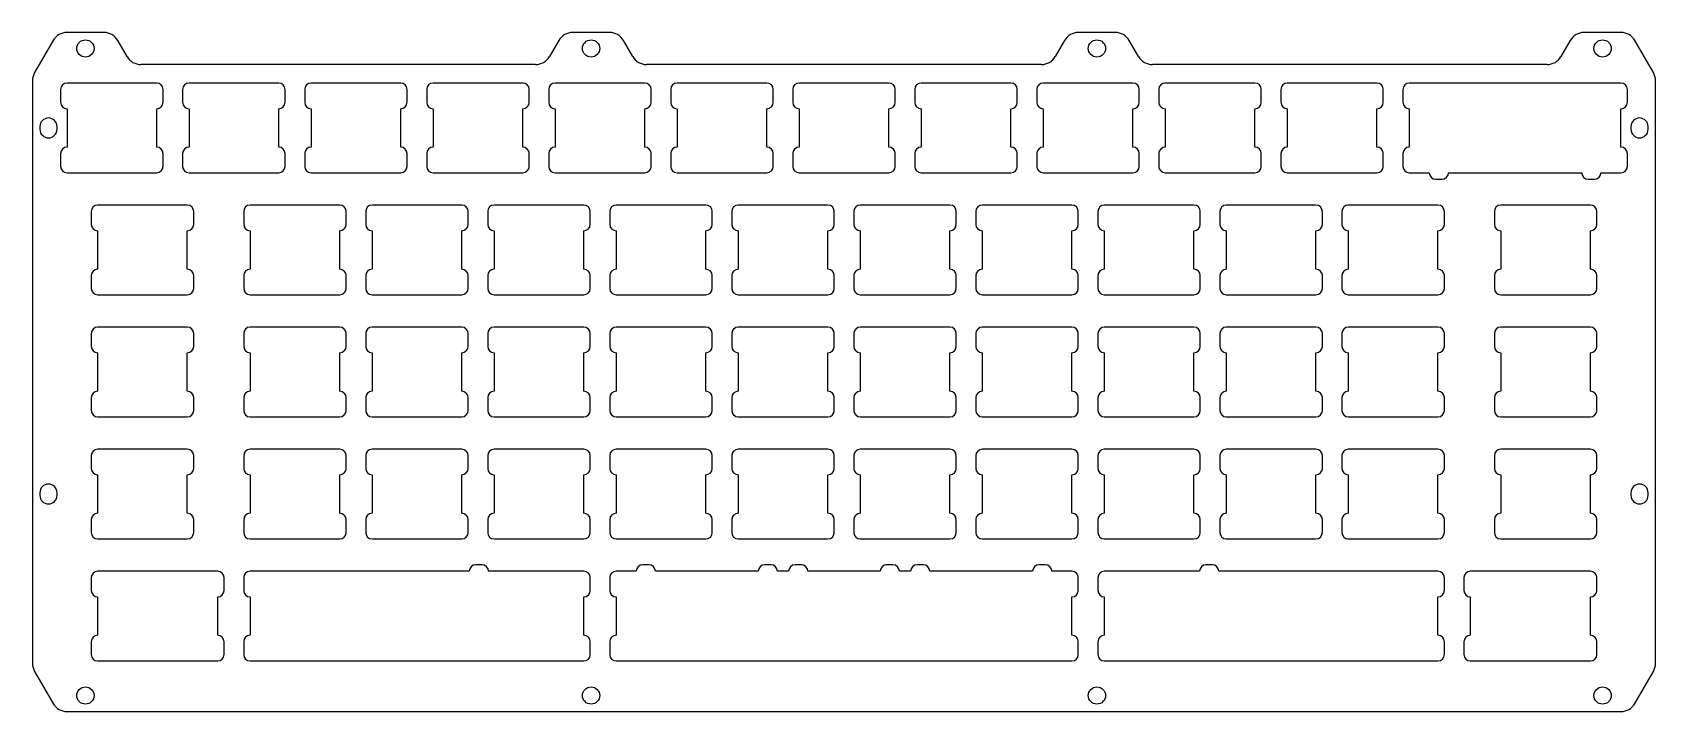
# Model space of a CAD drawing. Header units: millimetres. Extents: x -12 to 241, y -91 to 15.
import ezdxf

# ---------------------------------------------------------------- set-up
doc = ezdxf.new("R2010")
doc.units = ezdxf.units.MM

msp = doc.modelspace()

# ---------------------------------------------------------------- linework, layer by layer
at = {"color": 7, "linetype": 'Continuous', "lineweight": 25}
for p, q in [((-9.18, 13.65), (-12.07, 8.65)), ((-1.24, 14.9), (-7.01, 14.9)), ((2.37, 11.15), (0.93, 13.65)), ((69.77, 13.65), (68.33, 11.15)), ((77.71, 14.9), (71.94, 14.9)), ((81.32, 11.15), (79.88, 13.65)), ((148.72, 13.65), (147.28, 11.15)), ((156.66, 14.9), (150.89, 14.9)), ((160.27, 11.15), (158.83, 13.65)), ((227.67, 13.65), (226.23, 11.15)), ((235.61, 14.9), (229.84, 14.9)), ((240.67, 8.65), (237.78, 13.65)), ((66.16, 9.9), (4.53, 9.9)), ((145.12, 9.9), (83.48, 9.9)), ((224.07, 9.9), (162.44, 9.9)), ((-12.4, 7.4), (-12.4, -83.6)), ((-8, 6), (-8, 4)), ((7, 7), (-7, 7)), ((8, 4), (8, 6)), ((11.05, 6), (11.05, 4)), ((26.05, 7), (12.05, 7)), ((27.05, 4), (27.05, 6)), ((30.1, 6), (30.1, 4)), ((45.1, 7), (31.1, 7)), ((46.1, 4), (46.1, 6)), ((49.15, 6), (49.15, 4)), ((64.15, 7), (50.15, 7)), ((65.15, 4), (65.15, 6)), ((68.2, 6), (68.2, 4)), ((83.2, 7), (69.2, 7)), ((84.2, 4), (84.2, 6)), ((87.25, 6), (87.25, 4)), ((102.25, 7), (88.25, 7)), ((103.25, 4), (103.25, 6)), ((106.3, 6), (106.3, 4)), ((121.3, 7), (107.3, 7)), ((122.3, 4), (122.3, 6)), ((125.35, 6), (125.35, 4)), ((140.35, 7), (126.35, 7)), ((141.35, 4), (141.35, 6)), ((144.4, 6), (144.4, 4)), ((159.4, 7), (145.4, 7)), ((160.4, 4), (160.4, 6)), ((163.45, 6), (163.45, 4)), ((178.45, 7), (164.45, 7)), ((179.45, 4), (179.45, 6)), ((182.5, 6), (182.5, 4)), ((197.5, 7), (183.5, 7)), ((198.5, 4), (198.5, 6)), ((201.55, 6), (201.55, 4)), ((235.6, 7), (202.55, 7)), ((236.6, 4), (236.6, 6)), ((241, -83.6), (241, 7.4)), ((-7, 3), (-7, -3)), ((7, -3), (7, 3)), ((12.05, 3), (12.05, -3)), ((26.05, -3), (26.05, 3)), ((31.1, 3), (31.1, -3)), ((45.1, -3), (45.1, 3)), ((50.15, 3), (50.15, -3)), ((64.15, -3), (64.15, 3)), ((69.2, 3), (69.2, -3)), ((83.2, -3), (83.2, 3)), ((88.25, 3), (88.25, -3)), ((102.25, -3), (102.25, 3)), ((107.3, 3), (107.3, -3)), ((121.3, -3), (121.3, 3)), ((126.35, 3), (126.35, -3)), ((140.35, -3), (140.35, 3)), ((145.4, 3), (145.4, -3)), ((159.4, -3), (159.4, 3)), ((164.45, 3), (164.45, -3)), ((178.45, -3), (178.45, 3)), ((183.5, 3), (183.5, -3)), ((197.5, -3), (197.5, 3)), ((202.55, 3), (202.55, -3)), ((235.6, -3), (235.6, 3)), ((-11.25, 0.2), (-11.25, -0.2)), ((-8.55, -0.2), (-8.55, 0.2)), ((237.15, 0.2), (237.15, -0.2)), ((239.85, -0.2), (239.85, 0.2)), ((-8, -4), (-8, -6)), ((8, -6), (8, -4)), ((11.05, -4), (11.05, -6)), ((27.05, -6), (27.05, -4)), ((30.1, -4), (30.1, -6)), ((46.1, -6), (46.1, -4)), ((49.15, -4), (49.15, -6)), ((65.15, -6), (65.15, -4)), ((68.2, -4), (68.2, -6)), ((84.2, -6), (84.2, -4)), ((87.25, -4), (87.25, -6)), ((103.25, -6), (103.25, -4)), ((106.3, -4), (106.3, -6)), ((122.3, -6), (122.3, -4)), ((125.35, -4), (125.35, -6)), ((141.35, -6), (141.35, -4)), ((144.4, -4), (144.4, -6)), ((160.4, -6), (160.4, -4)), ((163.45, -4), (163.45, -6)), ((179.45, -6), (179.45, -4)), ((182.5, -4), (182.5, -6)), ((198.5, -6), (198.5, -4)), ((201.55, -4), (201.55, -6)), ((236.6, -6), (236.6, -4)), ((-7, -7), (7, -7)), ((12.05, -7), (26.05, -7)), ((31.1, -7), (45.1, -7)), ((50.15, -7), (64.15, -7)), ((69.2, -7), (83.2, -7)), ((88.25, -7), (102.25, -7)), ((107.3, -7), (121.3, -7)), ((126.35, -7), (140.35, -7)), ((145.4, -7), (159.4, -7)), ((164.45, -7), (178.45, -7)), ((183.5, -7), (197.5, -7)), ((202.55, -7), (205.68, -7)), ((208.68, -7), (229.47, -7)), ((232.47, -7), (235.6, -7)), ((206.68, -8), (207.68, -8)), ((230.47, -8), (231.47, -8)), ((11.77, -12.05), (-2.23, -12.05)), ((35.58, -12.05), (21.58, -12.05)), ((54.63, -12.05), (40.63, -12.05)), ((73.68, -12.05), (59.68, -12.05)), ((92.73, -12.05), (78.73, -12.05)), ((111.78, -12.05), (97.78, -12.05)), ((130.83, -12.05), (116.83, -12.05)), ((149.88, -12.05), (135.88, -12.05)), ((168.93, -12.05), (154.93, -12.05)), ((187.98, -12.05), (173.98, -12.05)), ((207.03, -12.05), (193.03, -12.05)), ((230.84, -12.05), (216.84, -12.05)), ((-3.23, -13.05), (-3.23, -15.05)), ((12.77, -15.05), (12.77, -13.05)), ((20.58, -13.05), (20.58, -15.05)), ((36.58, -15.05), (36.58, -13.05)), ((39.63, -13.05), (39.63, -15.05)), ((55.63, -15.05), (55.63, -13.05)), ((58.68, -13.05), (58.68, -15.05)), ((74.68, -15.05), (74.68, -13.05)), ((77.73, -13.05), (77.73, -15.05)), ((93.73, -15.05), (93.73, -13.05)), ((96.78, -13.05), (96.78, -15.05)), ((112.78, -15.05), (112.78, -13.05)), ((115.83, -13.05), (115.83, -15.05)), ((131.83, -15.05), (131.83, -13.05)), ((134.88, -13.05), (134.88, -15.05)), ((150.88, -15.05), (150.88, -13.05)), ((153.93, -13.05), (153.93, -15.05)), ((169.93, -15.05), (169.93, -13.05)), ((172.98, -13.05), (172.98, -15.05)), ((188.98, -15.05), (188.98, -13.05)), ((192.03, -13.05), (192.03, -15.05)), ((208.03, -15.05), (208.03, -13.05)), ((215.84, -13.05), (215.84, -15.05)), ((231.84, -15.05), (231.84, -13.05)), ((-2.23, -16.05), (-2.23, -22.05)), ((11.77, -22.05), (11.77, -16.05)), ((21.58, -16.05), (21.58, -22.05)), ((35.58, -22.05), (35.58, -16.05)), ((40.63, -16.05), (40.63, -22.05)), ((54.63, -22.05), (54.63, -16.05)), ((59.68, -16.05), (59.68, -22.05)), ((73.68, -22.05), (73.68, -16.05)), ((78.73, -16.05), (78.73, -22.05)), ((92.73, -22.05), (92.73, -16.05)), ((97.78, -16.05), (97.78, -22.05)), ((111.78, -22.05), (111.78, -16.05)), ((116.83, -16.05), (116.83, -22.05)), ((130.83, -22.05), (130.83, -16.05)), ((135.88, -16.05), (135.88, -22.05)), ((149.88, -22.05), (149.88, -16.05)), ((154.93, -16.05), (154.93, -22.05)), ((168.93, -22.05), (168.93, -16.05)), ((173.98, -16.05), (173.98, -22.05)), ((187.98, -22.05), (187.98, -16.05)), ((193.03, -16.05), (193.03, -22.05)), ((207.03, -22.05), (207.03, -16.05)), ((216.84, -16.05), (216.84, -22.05)), ((230.84, -22.05), (230.84, -16.05)), ((-3.23, -23.05), (-3.23, -25.05)), ((12.77, -25.05), (12.77, -23.05)), ((20.58, -23.05), (20.58, -25.05)), ((36.58, -25.05), (36.58, -23.05)), ((39.63, -23.05), (39.63, -25.05)), ((55.63, -25.05), (55.63, -23.05)), ((58.68, -23.05), (58.68, -25.05)), ((74.68, -25.05), (74.68, -23.05)), ((77.73, -23.05), (77.73, -25.05)), ((93.73, -25.05), (93.73, -23.05)), ((96.78, -23.05), (96.78, -25.05)), ((112.78, -25.05), (112.78, -23.05)), ((115.83, -23.05), (115.83, -25.05)), ((131.83, -25.05), (131.83, -23.05)), ((134.88, -23.05), (134.88, -25.05)), ((150.88, -25.05), (150.88, -23.05)), ((153.93, -23.05), (153.93, -25.05)), ((169.93, -25.05), (169.93, -23.05)), ((172.98, -23.05), (172.98, -25.05)), ((188.98, -25.05), (188.98, -23.05)), ((192.03, -23.05), (192.03, -25.05)), ((208.03, -25.05), (208.03, -23.05)), ((215.84, -23.05), (215.84, -25.05)), ((231.84, -25.05), (231.84, -23.05)), ((-2.23, -26.05), (11.77, -26.05)), ((21.58, -26.05), (35.58, -26.05)), ((40.63, -26.05), (54.63, -26.05)), ((59.68, -26.05), (73.68, -26.05)), ((78.73, -26.05), (92.73, -26.05)), ((97.78, -26.05), (111.78, -26.05)), ((116.83, -26.05), (130.83, -26.05)), ((135.88, -26.05), (149.88, -26.05)), ((154.93, -26.05), (168.93, -26.05)), ((173.98, -26.05), (187.98, -26.05)), ((193.03, -26.05), (207.03, -26.05)), ((216.84, -26.05), (230.84, -26.05)), ((-3.23, -32.1), (-3.23, -34.1)), ((11.77, -31.1), (-2.23, -31.1)), ((12.77, -34.1), (12.77, -32.1)), ((20.58, -32.1), (20.58, -34.1)), ((35.58, -31.1), (21.58, -31.1)), ((36.58, -34.1), (36.58, -32.1)), ((39.63, -32.1), (39.63, -34.1)), ((54.63, -31.1), (40.63, -31.1)), ((55.63, -34.1), (55.63, -32.1)), ((58.68, -32.1), (58.68, -34.1)), ((73.68, -31.1), (59.68, -31.1)), ((74.68, -34.1), (74.68, -32.1)), ((77.73, -32.1), (77.73, -34.1)), ((92.73, -31.1), (78.73, -31.1)), ((93.73, -34.1), (93.73, -32.1)), ((96.78, -32.1), (96.78, -34.1)), ((111.78, -31.1), (97.78, -31.1)), ((112.78, -34.1), (112.78, -32.1)), ((115.83, -32.1), (115.83, -34.1)), ((130.83, -31.1), (116.83, -31.1)), ((131.83, -34.1), (131.83, -32.1)), ((134.88, -32.1), (134.88, -34.1)), ((149.88, -31.1), (135.88, -31.1)), ((150.88, -34.1), (150.88, -32.1)), ((153.93, -32.1), (153.93, -34.1)), ((168.93, -31.1), (154.93, -31.1)), ((169.93, -34.1), (169.93, -32.1)), ((172.98, -32.1), (172.98, -34.1)), ((187.98, -31.1), (173.98, -31.1)), ((188.98, -34.1), (188.98, -32.1)), ((192.03, -32.1), (192.03, -34.1)), ((207.03, -31.1), (193.03, -31.1)), ((208.03, -34.1), (208.03, -32.1)), ((215.84, -32.1), (215.84, -34.1)), ((230.84, -31.1), (216.84, -31.1)), ((231.84, -34.1), (231.84, -32.1)), ((-2.23, -35.1), (-2.23, -41.1)), ((11.77, -41.1), (11.77, -35.1)), ((21.58, -35.1), (21.58, -41.1)), ((35.58, -41.1), (35.58, -35.1)), ((40.63, -35.1), (40.63, -41.1)), ((54.63, -41.1), (54.63, -35.1)), ((59.68, -35.1), (59.68, -41.1)), ((73.68, -41.1), (73.68, -35.1)), ((78.73, -35.1), (78.73, -41.1)), ((92.73, -41.1), (92.73, -35.1)), ((97.78, -35.1), (97.78, -41.1)), ((111.78, -41.1), (111.78, -35.1)), ((116.83, -35.1), (116.83, -41.1)), ((130.83, -41.1), (130.83, -35.1)), ((135.88, -35.1), (135.88, -41.1)), ((149.88, -41.1), (149.88, -35.1)), ((154.93, -35.1), (154.93, -41.1)), ((168.93, -41.1), (168.93, -35.1)), ((173.98, -35.1), (173.98, -41.1)), ((187.98, -41.1), (187.98, -35.1)), ((193.03, -35.1), (193.03, -41.1)), ((207.03, -41.1), (207.03, -35.1)), ((216.84, -35.1), (216.84, -41.1)), ((230.84, -41.1), (230.84, -35.1)), ((-3.23, -42.1), (-3.23, -44.1)), ((12.77, -44.1), (12.77, -42.1)), ((20.58, -42.1), (20.58, -44.1)), ((36.58, -44.1), (36.58, -42.1)), ((39.63, -42.1), (39.63, -44.1)), ((55.63, -44.1), (55.63, -42.1)), ((58.68, -42.1), (58.68, -44.1)), ((74.68, -44.1), (74.68, -42.1)), ((77.73, -42.1), (77.73, -44.1)), ((93.73, -44.1), (93.73, -42.1)), ((96.78, -42.1), (96.78, -44.1)), ((112.78, -44.1), (112.78, -42.1)), ((115.83, -42.1), (115.83, -44.1)), ((131.83, -44.1), (131.83, -42.1)), ((134.88, -42.1), (134.88, -44.1)), ((150.88, -44.1), (150.88, -42.1)), ((153.93, -42.1), (153.93, -44.1)), ((169.93, -44.1), (169.93, -42.1)), ((172.98, -42.1), (172.98, -44.1)), ((188.98, -44.1), (188.98, -42.1)), ((192.03, -42.1), (192.03, -44.1)), ((208.03, -44.1), (208.03, -42.1)), ((215.84, -42.1), (215.84, -44.1)), ((231.84, -44.1), (231.84, -42.1)), ((-2.23, -45.1), (11.77, -45.1)), ((21.58, -45.1), (35.58, -45.1)), ((40.63, -45.1), (54.63, -45.1)), ((59.68, -45.1), (73.68, -45.1)), ((78.73, -45.1), (92.73, -45.1)), ((97.78, -45.1), (111.78, -45.1)), ((116.83, -45.1), (130.83, -45.1)), ((135.88, -45.1), (149.88, -45.1)), ((154.93, -45.1), (168.93, -45.1)), ((173.98, -45.1), (187.98, -45.1)), ((193.03, -45.1), (207.03, -45.1)), ((216.84, -45.1), (230.84, -45.1)), ((11.77, -50.15), (-2.23, -50.15)), ((35.58, -50.15), (21.58, -50.15)), ((54.63, -50.15), (40.63, -50.15)), ((73.68, -50.15), (59.68, -50.15)), ((92.73, -50.15), (78.73, -50.15)), ((111.78, -50.15), (97.78, -50.15)), ((130.83, -50.15), (116.83, -50.15)), ((149.88, -50.15), (135.88, -50.15)), ((168.93, -50.15), (154.93, -50.15)), ((187.98, -50.15), (173.98, -50.15)), ((207.03, -50.15), (193.03, -50.15)), ((230.84, -50.15), (216.84, -50.15)), ((-3.23, -51.15), (-3.23, -53.15)), ((12.77, -53.15), (12.77, -51.15)), ((20.58, -51.15), (20.58, -53.15)), ((36.58, -53.15), (36.58, -51.15)), ((39.63, -51.15), (39.63, -53.15)), ((55.63, -53.15), (55.63, -51.15)), ((58.68, -51.15), (58.68, -53.15)), ((74.68, -53.15), (74.68, -51.15)), ((77.73, -51.15), (77.73, -53.15)), ((93.73, -53.15), (93.73, -51.15)), ((96.78, -51.15), (96.78, -53.15)), ((112.78, -53.15), (112.78, -51.15)), ((115.83, -51.15), (115.83, -53.15)), ((131.83, -53.15), (131.83, -51.15)), ((134.88, -51.15), (134.88, -53.15)), ((150.88, -53.15), (150.88, -51.15)), ((153.93, -51.15), (153.93, -53.15)), ((169.93, -53.15), (169.93, -51.15)), ((172.98, -51.15), (172.98, -53.15)), ((188.98, -53.15), (188.98, -51.15)), ((192.03, -51.15), (192.03, -53.15)), ((208.03, -53.15), (208.03, -51.15)), ((215.84, -51.15), (215.84, -53.15)), ((231.84, -53.15), (231.84, -51.15)), ((-2.23, -54.15), (-2.23, -60.15)), ((11.77, -60.15), (11.77, -54.15)), ((21.58, -54.15), (21.58, -60.15)), ((35.58, -60.15), (35.58, -54.15)), ((40.63, -54.15), (40.63, -60.15)), ((54.63, -60.15), (54.63, -54.15)), ((59.68, -54.15), (59.68, -60.15)), ((73.68, -60.15), (73.68, -54.15)), ((78.73, -54.15), (78.73, -60.15)), ((92.73, -60.15), (92.73, -54.15)), ((97.78, -54.15), (97.78, -60.15)), ((111.78, -60.15), (111.78, -54.15)), ((116.83, -54.15), (116.83, -60.15)), ((130.83, -60.15), (130.83, -54.15)), ((135.88, -54.15), (135.88, -60.15)), ((149.88, -60.15), (149.88, -54.15)), ((154.93, -54.15), (154.93, -60.15)), ((168.93, -60.15), (168.93, -54.15)), ((173.98, -54.15), (173.98, -60.15)), ((187.98, -60.15), (187.98, -54.15)), ((193.03, -54.15), (193.03, -60.15)), ((207.03, -60.15), (207.03, -54.15)), ((216.84, -54.15), (216.84, -60.15)), ((230.84, -60.15), (230.84, -54.15)), ((-11.25, -56.95), (-11.25, -57.35)), ((-8.55, -57.35), (-8.55, -56.95)), ((237.15, -56.95), (237.15, -57.35)), ((239.85, -57.35), (239.85, -56.95)), ((-3.23, -61.15), (-3.23, -63.15)), ((12.77, -63.15), (12.77, -61.15)), ((20.58, -61.15), (20.58, -63.15)), ((36.58, -63.15), (36.58, -61.15)), ((39.63, -61.15), (39.63, -63.15)), ((55.63, -63.15), (55.63, -61.15)), ((58.68, -61.15), (58.68, -63.15)), ((74.68, -63.15), (74.68, -61.15)), ((77.73, -61.15), (77.73, -63.15)), ((93.73, -63.15), (93.73, -61.15)), ((96.78, -61.15), (96.78, -63.15)), ((112.78, -63.15), (112.78, -61.15)), ((115.83, -61.15), (115.83, -63.15)), ((131.83, -63.15), (131.83, -61.15)), ((134.88, -61.15), (134.88, -63.15)), ((150.88, -63.15), (150.88, -61.15)), ((153.93, -61.15), (153.93, -63.15)), ((169.93, -63.15), (169.93, -61.15)), ((172.98, -61.15), (172.98, -63.15)), ((188.98, -63.15), (188.98, -61.15)), ((192.03, -61.15), (192.03, -63.15)), ((208.03, -63.15), (208.03, -61.15)), ((215.84, -61.15), (215.84, -63.15)), ((231.84, -63.15), (231.84, -61.15)), ((-2.23, -64.15), (11.77, -64.15)), ((21.58, -64.15), (35.58, -64.15)), ((40.63, -64.15), (54.63, -64.15)), ((59.68, -64.15), (73.68, -64.15)), ((78.73, -64.15), (92.73, -64.15)), ((97.78, -64.15), (111.78, -64.15)), ((116.83, -64.15), (130.83, -64.15)), ((135.88, -64.15), (149.88, -64.15)), ((154.93, -64.15), (168.93, -64.15)), ((173.98, -64.15), (187.98, -64.15)), ((193.03, -64.15), (207.03, -64.15)), ((216.84, -64.15), (230.84, -64.15)), ((57.8, -68.2), (56.8, -68.2)), ((83.86, -68.2), (82.86, -68.2)), ((102.91, -68.2), (101.91, -68.2)), ((107.66, -68.2), (106.66, -68.2)), ((121.95, -68.2), (120.95, -68.2)), ((126.7, -68.2), (125.7, -68.2)), ((145.75, -68.2), (144.75, -68.2)), ((171.81, -68.2), (170.81, -68.2)), ((-3.23, -70.2), (-3.23, -72.2)), ((16.53, -69.2), (-2.23, -69.2)), ((17.53, -72.2), (17.53, -70.2)), ((20.58, -70.2), (20.58, -72.2)), ((40.34, -69.2), (21.58, -69.2)), ((54.63, -69.2), (40.63, -69.2)), ((55.8, -69.2), (54.91, -69.2)), ((73.68, -69.2), (58.8, -69.2)), ((74.68, -72.2), (74.68, -70.2)), ((77.73, -70.2), (77.73, -72.2)), ((81.86, -69.2), (78.73, -69.2)), ((100.91, -69.2), (84.86, -69.2)), ((105.66, -69.2), (103.91, -69.2)), ((119.95, -69.2), (108.66, -69.2)), ((124.7, -69.2), (122.95, -69.2)), ((143.75, -69.2), (127.7, -69.2)), ((149.88, -69.2), (146.75, -69.2)), ((150.88, -72.2), (150.88, -70.2)), ((153.93, -70.2), (153.93, -72.2)), ((169.81, -69.2), (154.93, -69.2)), ((173.69, -69.2), (172.81, -69.2)), ((187.98, -69.2), (173.98, -69.2)), ((207.03, -69.2), (188.26, -69.2)), ((208.03, -72.2), (208.03, -70.2)), ((211.08, -70.2), (211.08, -72.2)), ((230.84, -69.2), (212.08, -69.2)), ((231.84, -72.2), (231.84, -70.2)), ((-2.23, -73.2), (-2.23, -79.2)), ((16.53, -79.2), (16.53, -73.2)), ((21.58, -73.2), (21.58, -79.2)), ((73.68, -79.2), (73.68, -73.2)), ((78.73, -73.2), (78.73, -79.2)), ((149.88, -79.2), (149.88, -73.2)), ((154.93, -73.2), (154.93, -79.2)), ((207.03, -79.2), (207.03, -73.2)), ((212.08, -73.2), (212.08, -79.2)), ((230.84, -79.2), (230.84, -73.2)), ((-3.23, -80.2), (-3.23, -82.2)), ((17.53, -82.2), (17.53, -80.2)), ((20.58, -80.2), (20.58, -82.2)), ((74.68, -82.2), (74.68, -80.2)), ((77.73, -80.2), (77.73, -82.2)), ((150.88, -82.2), (150.88, -80.2)), ((153.93, -80.2), (153.93, -82.2)), ((208.03, -82.2), (208.03, -80.2)), ((211.08, -80.2), (211.08, -82.2)), ((231.84, -82.2), (231.84, -80.2)), ((-2.23, -83.2), (16.53, -83.2)), ((21.58, -83.2), (40.34, -83.2)), ((40.63, -83.2), (54.63, -83.2)), ((54.91, -83.2), (73.68, -83.2)), ((78.73, -83.2), (149.88, -83.2)), ((154.93, -83.2), (173.69, -83.2)), ((173.98, -83.2), (187.98, -83.2)), ((188.26, -83.2), (207.03, -83.2)), ((212.08, -83.2), (230.84, -83.2)), ((-12.07, -84.85), (-9.18, -89.85)), ((237.78, -89.85), (240.67, -84.85)), ((-7.01, -91.1), (235.61, -91.1))]:
    msp.add_line(p, q, dxfattribs=at)
for centre in [(-4.13, 12.4), (74.82, 12.4), (153.78, 12.4), (232.73, 12.4), (-4.13, -88.6), (74.82, -88.6), (153.78, -88.6), (232.73, -88.6)]:
    msp.add_circle(centre, 1.35, dxfattribs=at)
for centre, radius, start, end in [((-7.01, 12.4), 2.5, 90, 150), ((-1.24, 12.4), 2.5, 30, 90), ((71.94, 12.4), 2.5, 90, 150), ((77.71, 12.4), 2.5, 30, 90), ((150.89, 12.4), 2.5, 90, 150), ((156.66, 12.4), 2.5, 30, 90), ((229.84, 12.4), 2.5, 90, 150), ((235.61, 12.4), 2.5, 30, 90), ((4.53, 12.4), 2.5, 210, 270), ((66.16, 12.4), 2.5, 270, 330), ((83.48, 12.4), 2.5, 210, 270), ((145.12, 12.4), 2.5, 270, 330), ((162.44, 12.4), 2.5, 210, 270), ((224.07, 12.4), 2.5, 270, 330), ((-9.9, 7.4), 2.5, 150, 180), ((238.5, 7.4), 2.5, 0, 30), ((-7, 6), 1, 90, 180), ((7, 6), 1, 0, 90), ((12.05, 6), 1, 90, 180), ((26.05, 6), 1, 0, 90), ((31.1, 6), 1, 90, 180), ((45.1, 6), 1, 0, 90), ((50.15, 6), 1, 90, 180), ((64.15, 6), 1, 0, 90), ((69.2, 6), 1, 90, 180), ((83.2, 6), 1, 0, 90), ((88.25, 6), 1, 90, 180), ((102.25, 6), 1, 0, 90), ((107.3, 6), 1, 90, 180), ((121.3, 6), 1, 0, 90), ((126.35, 6), 1, 90, 180), ((140.35, 6), 1, 0, 90), ((145.4, 6), 1, 90, 180), ((159.4, 6), 1, 0, 90), ((164.45, 6), 1, 90, 180), ((178.45, 6), 1, 0, 90), ((183.5, 6), 1, 90, 180), ((197.5, 6), 1, 0, 90), ((202.55, 6), 1, 90, 180), ((235.6, 6), 1, 0, 90), ((-7, 4), 1, 180, 270), ((7, 4), 1, 270, 0), ((12.05, 4), 1, 180, 270), ((26.05, 4), 1, 270, 0), ((31.1, 4), 1, 180, 270), ((45.1, 4), 1, 270, 0), ((50.15, 4), 1, 180, 270), ((64.15, 4), 1, 270, 0), ((69.2, 4), 1, 180, 270), ((83.2, 4), 1, 270, 0), ((88.25, 4), 1, 180, 270), ((102.25, 4), 1, 270, 0), ((107.3, 4), 1, 180, 270), ((121.3, 4), 1, 270, 0), ((126.35, 4), 1, 180, 270), ((140.35, 4), 1, 270, 0), ((145.4, 4), 1, 180, 270), ((159.4, 4), 1, 270, 0), ((164.45, 4), 1, 180, 270), ((178.45, 4), 1, 270, 0), ((183.5, 4), 1, 180, 270), ((197.5, 4), 1, 270, 0), ((202.55, 4), 1, 180, 270), ((235.6, 4), 1, 270, 0), ((-9.9, 0.2), 1.35, 0, 180), ((238.5, 0.2), 1.35, 0, 180), ((-9.9, -0.2), 1.35, 180, 0), ((238.5, -0.2), 1.35, 180, 0), ((-7, -4), 1, 90, 180), ((7, -4), 1, 0, 90), ((12.05, -4), 1, 90, 180), ((26.05, -4), 1, 0, 90), ((31.1, -4), 1, 90, 180), ((45.1, -4), 1, 0, 90), ((50.15, -4), 1, 90, 180), ((64.15, -4), 1, 0, 90), ((69.2, -4), 1, 90, 180), ((83.2, -4), 1, 0, 90), ((88.25, -4), 1, 90, 180), ((102.25, -4), 1, 0, 90), ((107.3, -4), 1, 90, 180), ((121.3, -4), 1, 0, 90), ((126.35, -4), 1, 90, 180), ((140.35, -4), 1, 360, 90), ((145.4, -4), 1, 90, 180), ((159.4, -4), 1, 360, 90), ((164.45, -4), 1, 90, 180), ((178.45, -4), 1, 360, 90), ((183.5, -4), 1, 90, 180), ((197.5, -4), 1, 0, 90), ((202.55, -4), 1, 90, 180), ((235.6, -4), 1, 0, 90), ((-7, -6), 1, 180, 270), ((7, -6), 1, 270, 0), ((12.05, -6), 1, 180, 270), ((26.05, -6), 1, 270, 0), ((31.1, -6), 1, 180, 270), ((45.1, -6), 1, 270, 0), ((50.15, -6), 1, 180, 270), ((64.15, -6), 1, 270, 0), ((69.2, -6), 1, 180, 270), ((83.2, -6), 1, 270, 0), ((88.25, -6), 1, 180, 270), ((102.25, -6), 1, 270, 0), ((107.3, -6), 1, 180, 270), ((121.3, -6), 1, 270, 0), ((126.35, -6), 1, 180, 270), ((140.35, -6), 1, 270, 0), ((145.4, -6), 1, 180, 270), ((159.4, -6), 1, 270, 0), ((164.45, -6), 1, 180, 270), ((178.45, -6), 1, 270, 0), ((183.5, -6), 1, 180, 270), ((197.5, -6), 1, 270, 0), ((202.55, -6), 1, 180, 270), ((206.68, -7), 1, 180, 270), ((207.68, -7), 1, 270, 360), ((230.47, -7), 1, 180, 270), ((231.47, -7), 1, 270, 360), ((235.6, -6), 1, 270, 0), ((-2.23, -13.05), 1, 90, 180), ((11.77, -13.05), 1, 0, 90), ((21.58, -13.05), 1, 90, 180), ((35.58, -13.05), 1, 0, 90), ((40.63, -13.05), 1, 90, 180), ((54.63, -13.05), 1, 0, 90), ((59.68, -13.05), 1, 90, 180), ((73.68, -13.05), 1, 0, 90), ((78.73, -13.05), 1, 90, 180), ((92.73, -13.05), 1, 0, 90), ((97.78, -13.05), 1, 90, 180), ((111.78, -13.05), 1, 0, 90), ((116.83, -13.05), 1, 90, 180), ((130.83, -13.05), 1, 0, 90), ((135.88, -13.05), 1, 90, 180), ((149.88, -13.05), 1, 0, 90), ((154.93, -13.05), 1, 90, 180), ((168.93, -13.05), 1, 0, 90), ((173.98, -13.05), 1, 90, 180), ((187.98, -13.05), 1, 0, 90), ((193.03, -13.05), 1, 90, 180), ((207.03, -13.05), 1, 0, 90), ((216.84, -13.05), 1, 90, 180), ((230.84, -13.05), 1, 0, 90), ((-2.23, -15.05), 1, 180, 270), ((11.77, -15.05), 1, 270, 0), ((21.58, -15.05), 1, 180, 270), ((35.58, -15.05), 1, 270, 0), ((40.63, -15.05), 1, 180, 270), ((54.63, -15.05), 1, 270, 0), ((59.68, -15.05), 1, 180, 270), ((73.68, -15.05), 1, 270, 0), ((78.73, -15.05), 1, 180, 270), ((92.73, -15.05), 1, 270, 0), ((97.78, -15.05), 1, 180, 270), ((111.78, -15.05), 1, 270, 0), ((116.83, -15.05), 1, 180, 270), ((130.83, -15.05), 1, 270, 360), ((135.88, -15.05), 1, 180, 270), ((149.88, -15.05), 1, 270, 360), ((154.93, -15.05), 1, 180, 270), ((168.93, -15.05), 1, 270, 360), ((173.98, -15.05), 1, 180, 270), ((187.98, -15.05), 1, 270, 360), ((193.03, -15.05), 1, 180, 270), ((207.03, -15.05), 1, 270, 360), ((216.84, -15.05), 1, 180, 270), ((230.84, -15.05), 1, 270, 360), ((-2.23, -23.05), 1, 90, 180), ((11.77, -23.05), 1, 0, 90), ((21.58, -23.05), 1, 90, 180), ((35.58, -23.05), 1, 0, 90), ((40.63, -23.05), 1, 90, 180), ((54.63, -23.05), 1, 0, 90), ((59.68, -23.05), 1, 90, 180), ((73.68, -23.05), 1, 0, 90), ((78.73, -23.05), 1, 90, 180), ((92.73, -23.05), 1, 0, 90), ((97.78, -23.05), 1, 90, 180), ((111.78, -23.05), 1, 0, 90), ((116.83, -23.05), 1, 90, 180), ((130.83, -23.05), 1, 0, 90), ((135.88, -23.05), 1, 90, 180), ((149.88, -23.05), 1, 0, 90), ((154.93, -23.05), 1, 90, 180), ((168.93, -23.05), 1, 0, 90), ((173.98, -23.05), 1, 90, 180), ((187.98, -23.05), 1, 0, 90), ((193.03, -23.05), 1, 90, 180), ((207.03, -23.05), 1, 0, 90), ((216.84, -23.05), 1, 90, 180), ((230.84, -23.05), 1, 0, 90), ((-2.23, -25.05), 1, 180, 270), ((11.77, -25.05), 1, 270, 0), ((21.58, -25.05), 1, 180, 270), ((35.58, -25.05), 1, 270, 0), ((40.63, -25.05), 1, 180, 270), ((54.63, -25.05), 1, 270, 0), ((59.68, -25.05), 1, 180, 270), ((73.68, -25.05), 1, 270, 0), ((78.73, -25.05), 1, 180, 270), ((92.73, -25.05), 1, 270, 0), ((97.78, -25.05), 1, 180, 270), ((111.78, -25.05), 1, 270, 0), ((116.83, -25.05), 1, 180, 270), ((130.83, -25.05), 1, 270, 0), ((135.88, -25.05), 1, 180, 270), ((149.88, -25.05), 1, 270, 0), ((154.93, -25.05), 1, 180, 270), ((168.93, -25.05), 1, 270, 0), ((173.98, -25.05), 1, 180, 270), ((187.98, -25.05), 1, 270, 0), ((193.03, -25.05), 1, 180, 270), ((207.03, -25.05), 1, 270, 0), ((216.84, -25.05), 1, 180, 270), ((230.84, -25.05), 1, 270, 0), ((-2.23, -32.1), 1, 90, 180), ((11.77, -32.1), 1, 0, 90), ((21.58, -32.1), 1, 90, 180), ((35.58, -32.1), 1, 0, 90), ((40.63, -32.1), 1, 90, 180), ((54.63, -32.1), 1, 0, 90), ((59.68, -32.1), 1, 90, 180), ((73.68, -32.1), 1, 0, 90), ((78.73, -32.1), 1, 90, 180), ((92.73, -32.1), 1, 0, 90), ((97.78, -32.1), 1, 90, 180), ((111.78, -32.1), 1, 0, 90), ((116.83, -32.1), 1, 90, 180), ((130.83, -32.1), 1, 0, 90), ((135.88, -32.1), 1, 90, 180), ((149.88, -32.1), 1, 0, 90), ((154.93, -32.1), 1, 90, 180), ((168.93, -32.1), 1, 0, 90), ((173.98, -32.1), 1, 90, 180), ((187.98, -32.1), 1, 0, 90), ((193.03, -32.1), 1, 90, 180), ((207.03, -32.1), 1, 0, 90), ((216.84, -32.1), 1, 90, 180), ((230.84, -32.1), 1, 0, 90), ((-2.23, -34.1), 1, 180, 270), ((11.77, -34.1), 1, 270, 0), ((21.58, -34.1), 1, 180, 270), ((35.58, -34.1), 1, 270, 0), ((40.63, -34.1), 1, 180, 270), ((54.63, -34.1), 1, 270, 0), ((59.68, -34.1), 1, 180, 270), ((73.68, -34.1), 1, 270, 0), ((78.73, -34.1), 1, 180, 270), ((92.73, -34.1), 1, 270, 0), ((97.78, -34.1), 1, 180, 270), ((111.78, -34.1), 1, 270, 0), ((116.83, -34.1), 1, 180, 270), ((130.83, -34.1), 1, 270, 360), ((135.88, -34.1), 1, 180, 270), ((149.88, -34.1), 1, 270, 360), ((154.93, -34.1), 1, 180, 270), ((168.93, -34.1), 1, 270, 360), ((173.98, -34.1), 1, 180, 270), ((187.98, -34.1), 1, 270, 360), ((193.03, -34.1), 1, 180, 270), ((207.03, -34.1), 1, 270, 360), ((216.84, -34.1), 1, 180, 270), ((230.84, -34.1), 1, 270, 360), ((-2.23, -42.1), 1, 90, 180), ((11.77, -42.1), 1, 0, 90), ((21.58, -42.1), 1, 90, 180), ((35.58, -42.1), 1, 0, 90), ((40.63, -42.1), 1, 90, 180), ((54.63, -42.1), 1, 0, 90), ((59.68, -42.1), 1, 90, 180), ((73.68, -42.1), 1, 0, 90), ((78.73, -42.1), 1, 90, 180), ((92.73, -42.1), 1, 0, 90), ((97.78, -42.1), 1, 90, 180), ((111.78, -42.1), 1, 0, 90), ((116.83, -42.1), 1, 90, 180), ((130.83, -42.1), 1, 0, 90), ((135.88, -42.1), 1, 90, 180), ((149.88, -42.1), 1, 0, 90), ((154.93, -42.1), 1, 90, 180), ((168.93, -42.1), 1, 0, 90), ((173.98, -42.1), 1, 90, 180), ((187.98, -42.1), 1, 0, 90), ((193.03, -42.1), 1, 90, 180), ((207.03, -42.1), 1, 0, 90), ((216.84, -42.1), 1, 90, 180), ((230.84, -42.1), 1, 0, 90), ((-2.23, -44.1), 1, 180, 270), ((11.77, -44.1), 1, 270, 0), ((21.58, -44.1), 1, 180, 270), ((35.58, -44.1), 1, 270, 0), ((40.63, -44.1), 1, 180, 270), ((54.63, -44.1), 1, 270, 0), ((59.68, -44.1), 1, 180, 270), ((73.68, -44.1), 1, 270, 0), ((78.73, -44.1), 1, 180, 270), ((92.73, -44.1), 1, 270, 0), ((97.78, -44.1), 1, 180, 270), ((111.78, -44.1), 1, 270, 0), ((116.83, -44.1), 1, 180, 270), ((130.83, -44.1), 1, 270, 360), ((135.88, -44.1), 1, 180, 270), ((149.88, -44.1), 1, 270, 360), ((154.93, -44.1), 1, 180, 270), ((168.93, -44.1), 1, 270, 360), ((173.98, -44.1), 1, 180, 270), ((187.98, -44.1), 1, 270, 360), ((193.03, -44.1), 1, 180, 270), ((207.03, -44.1), 1, 270, 360), ((216.84, -44.1), 1, 180, 270), ((230.84, -44.1), 1, 270, 360), ((-2.23, -51.15), 1, 90, 180), ((11.77, -51.15), 1, 0, 90), ((21.58, -51.15), 1, 90, 180), ((35.58, -51.15), 1, 0, 90), ((40.63, -51.15), 1, 90, 180), ((54.63, -51.15), 1, 0, 90), ((59.68, -51.15), 1, 90, 180), ((73.68, -51.15), 1, 0, 90), ((78.73, -51.15), 1, 90, 180), ((92.73, -51.15), 1, 0, 90), ((97.78, -51.15), 1, 90, 180), ((111.78, -51.15), 1, 0, 90), ((116.83, -51.15), 1, 90, 180), ((130.83, -51.15), 1, 0, 90), ((135.88, -51.15), 1, 90, 180), ((149.88, -51.15), 1, 0, 90), ((154.93, -51.15), 1, 90, 180), ((168.93, -51.15), 1, 0, 90), ((173.98, -51.15), 1, 90, 180), ((187.98, -51.15), 1, 0, 90), ((193.03, -51.15), 1, 90, 180), ((207.03, -51.15), 1, 0, 90), ((216.84, -51.15), 1, 90, 180), ((230.84, -51.15), 1, 0, 90), ((-2.23, -53.15), 1, 180, 270), ((11.77, -53.15), 1, 270, 360), ((21.58, -53.15), 1, 180, 270), ((35.58, -53.15), 1, 270, 0), ((40.63, -53.15), 1, 180, 270), ((54.63, -53.15), 1, 270, 0), ((59.68, -53.15), 1, 180, 270), ((73.68, -53.15), 1, 270, 0), ((78.73, -53.15), 1, 180, 270), ((92.73, -53.15), 1, 270, 0), ((97.78, -53.15), 1, 180, 270), ((111.78, -53.15), 1, 270, 0), ((116.83, -53.15), 1, 180, 270), ((130.83, -53.15), 1, 270, 360), ((135.88, -53.15), 1, 180, 270), ((149.88, -53.15), 1, 270, 360), ((154.93, -53.15), 1, 180, 270), ((168.93, -53.15), 1, 270, 360), ((173.98, -53.15), 1, 180, 270), ((187.98, -53.15), 1, 270, 360), ((193.03, -53.15), 1, 180, 270), ((207.03, -53.15), 1, 270, 360), ((216.84, -53.15), 1, 180, 270), ((230.84, -53.15), 1, 270, 360), ((-9.9, -56.95), 1.35, 0, 180), ((238.5, -56.95), 1.35, 0, 180), ((-9.9, -57.35), 1.35, 180, 0), ((238.5, -57.35), 1.35, 180, 0), ((-2.23, -61.15), 1, 90, 180), ((11.77, -61.15), 1, 0, 90), ((21.58, -61.15), 1, 90, 180), ((35.58, -61.15), 1, 0, 90), ((40.63, -61.15), 1, 90, 180), ((54.63, -61.15), 1, 0, 90), ((59.68, -61.15), 1, 90, 180), ((73.68, -61.15), 1, 0, 90), ((78.73, -61.15), 1, 90, 180), ((92.73, -61.15), 1, 0, 90), ((97.78, -61.15), 1, 90, 180), ((111.78, -61.15), 1, 360, 90), ((116.83, -61.15), 1, 90, 180), ((130.83, -61.15), 1, 0, 90), ((135.88, -61.15), 1, 90, 180), ((149.88, -61.15), 1, 0, 90), ((154.93, -61.15), 1, 90, 180), ((168.93, -61.15), 1, 0, 90), ((173.98, -61.15), 1, 90, 180), ((187.98, -61.15), 1, 0, 90), ((193.03, -61.15), 1, 90, 180), ((207.03, -61.15), 1, 0, 90), ((216.84, -61.15), 1, 90, 180), ((230.84, -61.15), 1, 0, 90), ((-2.23, -63.15), 1, 180, 270), ((11.77, -63.15), 1, 270, 0), ((21.58, -63.15), 1, 180, 270), ((35.58, -63.15), 1, 270, 0), ((40.63, -63.15), 1, 180, 270), ((54.63, -63.15), 1, 270, 0), ((59.68, -63.15), 1, 180, 270), ((73.68, -63.15), 1, 270, 0), ((78.73, -63.15), 1, 180, 270), ((92.73, -63.15), 1, 270, 0), ((97.78, -63.15), 1, 180, 270), ((111.78, -63.15), 1, 270, 0), ((116.83, -63.15), 1, 180, 270), ((130.83, -63.15), 1, 270, 360), ((135.88, -63.15), 1, 180, 270), ((149.88, -63.15), 1, 270, 360), ((154.93, -63.15), 1, 180, 270), ((168.93, -63.15), 1, 270, 360), ((173.98, -63.15), 1, 180, 270), ((187.98, -63.15), 1, 270, 360), ((193.03, -63.15), 1, 180, 270), ((207.03, -63.15), 1, 270, 360), ((216.84, -63.15), 1, 180, 270), ((230.84, -63.15), 1, 270, 360), ((56.8, -69.2), 1, 90, 180), ((57.8, -69.2), 1, 0, 90), ((82.86, -69.2), 1, 90, 180), ((83.86, -69.2), 1, 0, 90), ((101.91, -69.2), 1, 90, 180), ((102.91, -69.2), 1, 0, 90), ((106.66, -69.2), 1, 90, 180), ((107.66, -69.2), 1, 0, 90), ((120.95, -69.2), 1, 90, 180), ((121.95, -69.2), 1, 0, 90), ((125.7, -69.2), 1, 90, 180), ((126.7, -69.2), 1, 0, 90), ((144.75, -69.2), 1, 90, 180), ((145.75, -69.2), 1, 0, 90), ((170.81, -69.2), 1, 90, 180), ((171.81, -69.2), 1, 0, 90), ((-2.23, -70.2), 1, 90, 180), ((16.53, -70.2), 1, 0, 90), ((21.58, -70.2), 1, 90, 180), ((40.34, -70.2), 1, 81.5903, 90), ((40.63, -70.2), 1, 90, 98.4097), ((54.63, -70.2), 1, 81.9522, 90), ((54.91, -70.2), 1, 90, 98.0478), ((73.68, -70.2), 1, 0, 90), ((78.73, -70.2), 1, 90, 180), ((149.88, -70.2), 1, 0, 90), ((154.93, -70.2), 1, 90, 180), ((173.69, -70.2), 1, 81.6627, 90), ((173.98, -70.2), 1, 90, 98.3373), ((187.98, -70.2), 1, 81.8075, 90), ((188.26, -70.2), 1, 90, 98.1925), ((207.03, -70.2), 1, 0, 90), ((212.08, -70.2), 1, 90, 180), ((230.84, -70.2), 1, 0, 90), ((-2.23, -72.2), 1, 180, 270), ((16.53, -72.2), 1, 270, 0), ((21.58, -72.2), 1, 180, 270), ((73.68, -72.2), 1, 270, 0), ((78.73, -72.2), 1, 180, 270), ((149.88, -72.2), 1, 270, 360), ((154.93, -72.2), 1, 180, 270), ((207.03, -72.2), 1, 270, 360), ((212.08, -72.2), 1, 180, 270), ((230.84, -72.2), 1, 270, 360), ((-2.23, -80.2), 1, 90, 180), ((16.53, -80.2), 1, 0, 90), ((21.58, -80.2), 1, 90, 180), ((73.68, -80.2), 1, 0, 90), ((78.73, -80.2), 1, 90, 180), ((149.88, -80.2), 1, 0, 90), ((154.93, -80.2), 1, 90, 180), ((207.03, -80.2), 1, 0, 90), ((212.08, -80.2), 1, 90, 180), ((230.84, -80.2), 1, 0, 90), ((-9.9, -83.6), 2.5, 180, 210), ((-2.23, -82.2), 1, 180, 270), ((16.53, -82.2), 1, 270, 0), ((21.58, -82.2), 1, 180, 270), ((40.34, -82.2), 1, 270, 278.4097), ((40.63, -82.2), 1, 261.5903, 270), ((54.63, -82.2), 1, 270, 278.0478), ((54.91, -82.2), 1, 261.9522, 270), ((73.68, -82.2), 1, 270, 0), ((78.73, -82.2), 1, 180, 270), ((149.88, -82.2), 1, 270, 0), ((154.93, -82.2), 1, 180, 270), ((173.69, -82.2), 1, 270, 278.3373), ((173.98, -82.2), 1, 261.6627, 270), ((187.98, -82.2), 1, 270, 278.1925), ((188.26, -82.2), 1, 261.8075, 270), ((207.03, -82.2), 1, 270, 0), ((212.08, -82.2), 1, 180, 270), ((230.84, -82.2), 1, 270, 0), ((238.5, -83.6), 2.5, 330, 360), ((-7.01, -88.6), 2.5, 210, 270), ((235.61, -88.6), 2.5, 270, 330)]:
    msp.add_arc(centre, radius, start, end, dxfattribs=at)

doc.saveas('drawing.dxf')
